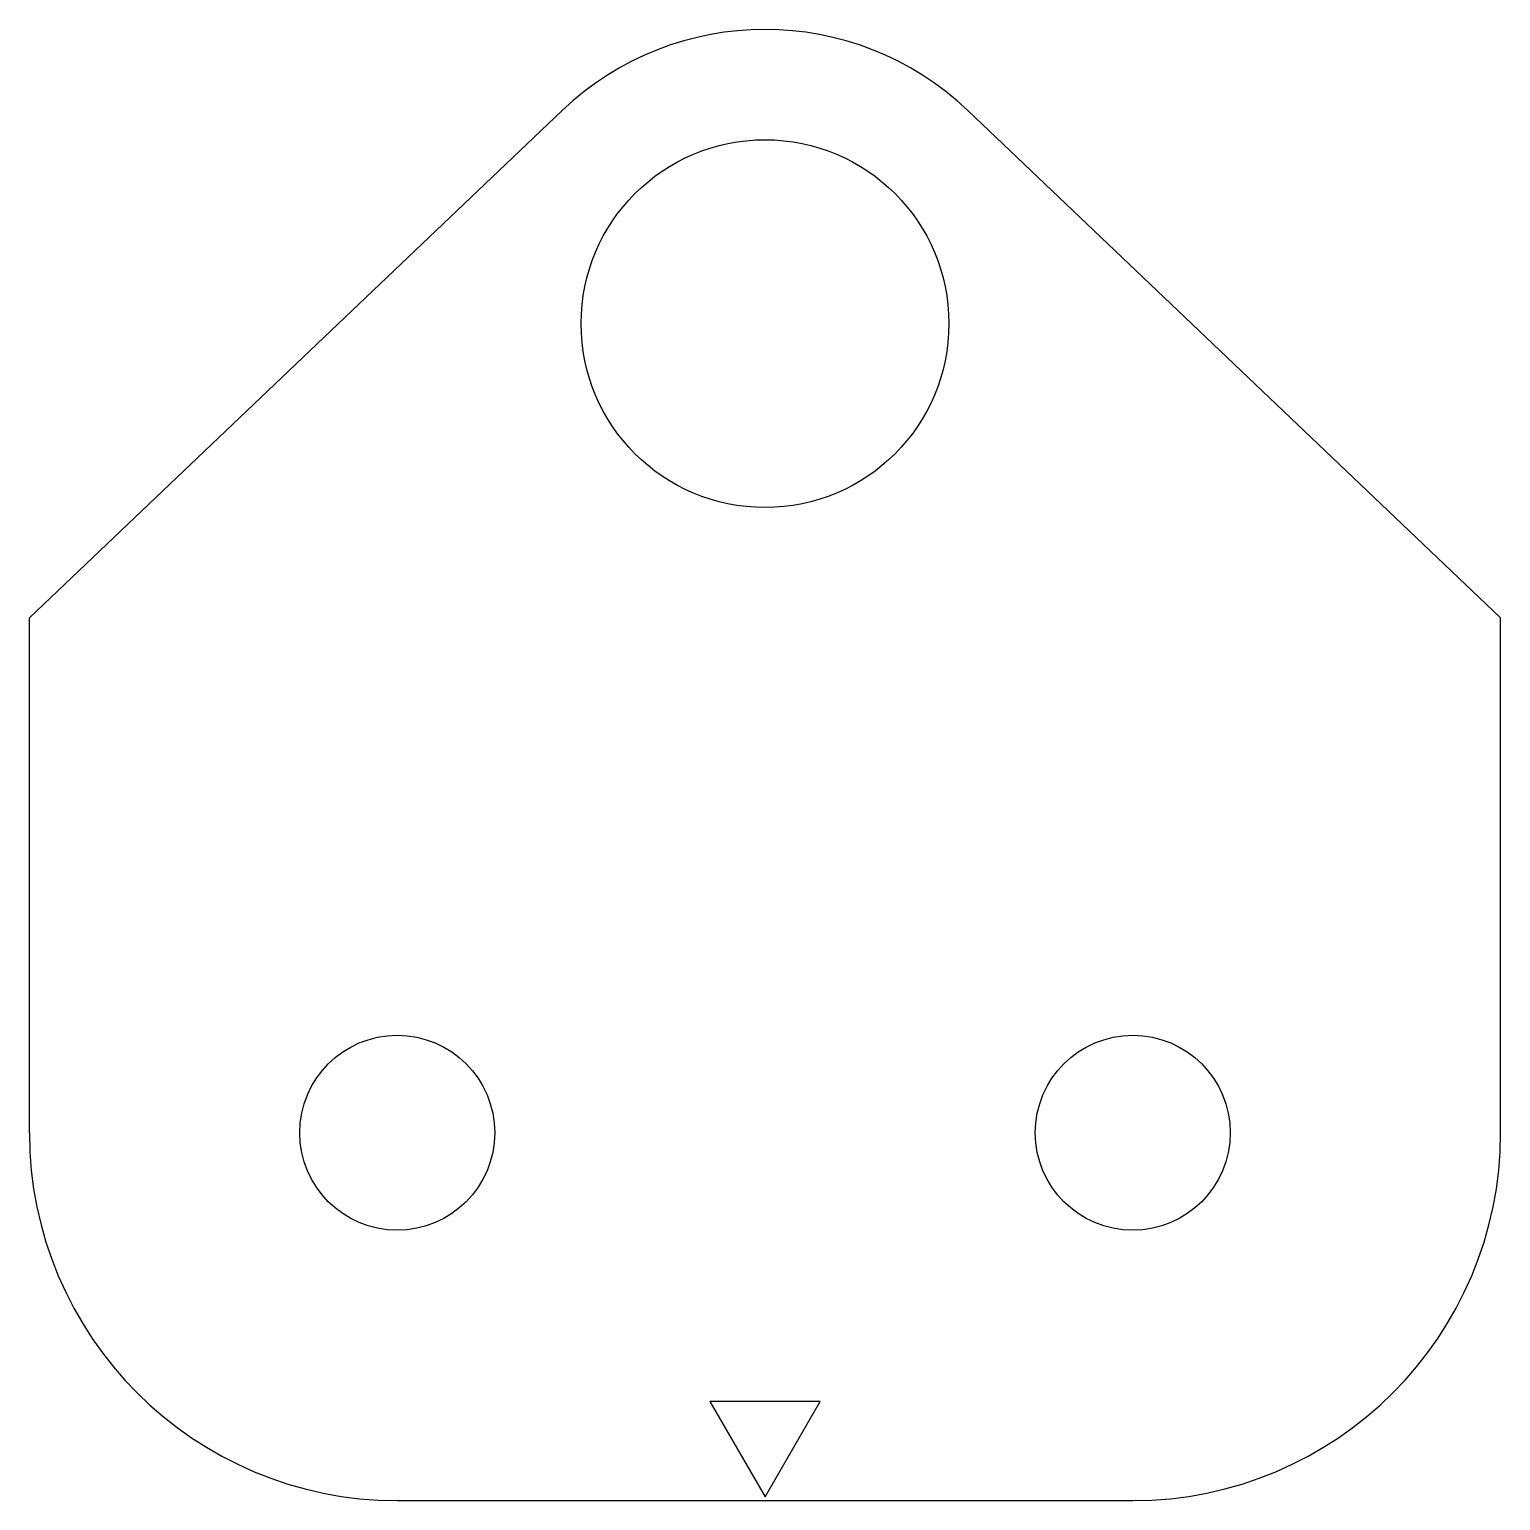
# Model space of a CAD drawing. Header units: millimetres. Extents: x -20 to 20, y -10 to 30.
import ezdxf

# ---------------------------------------------------------------- set-up
doc = ezdxf.new("R2010")
doc.units = ezdxf.units.MM

msp = doc.modelspace()

# ---------------------------------------------------------------- linework, layer by layer
at = {"color": 7, "linetype": 'Continuous', "lineweight": 25}
for p, q in [((-20, 14), (-5.517, 27.793)), ((5.517, 27.793), (20, 14)), ((-20, 0), (-20, 14)), ((20, 0), (20, 14)), ((-1.5, -7.302), (0, -9.9)), ((1.5, -7.302), (-1.5, -7.302)), ((0, -9.9), (1.5, -7.302)), ((-10, -10), (10, -10))]:
    msp.add_line(p, q, dxfattribs=at)
for centre, radius in [((0, 22), 5), ((-10, 0), 2.65), ((10, 0), 2.65)]:
    msp.add_circle(centre, radius, dxfattribs=at)
for centre, radius, start, end in [((0, 22), 8, 46.3972, 133.6028), ((-10, 0), 10, 180, 270), ((10, 0), 10, 270, 0)]:
    msp.add_arc(centre, radius, start, end, dxfattribs=at)

doc.saveas('drawing.dxf')
